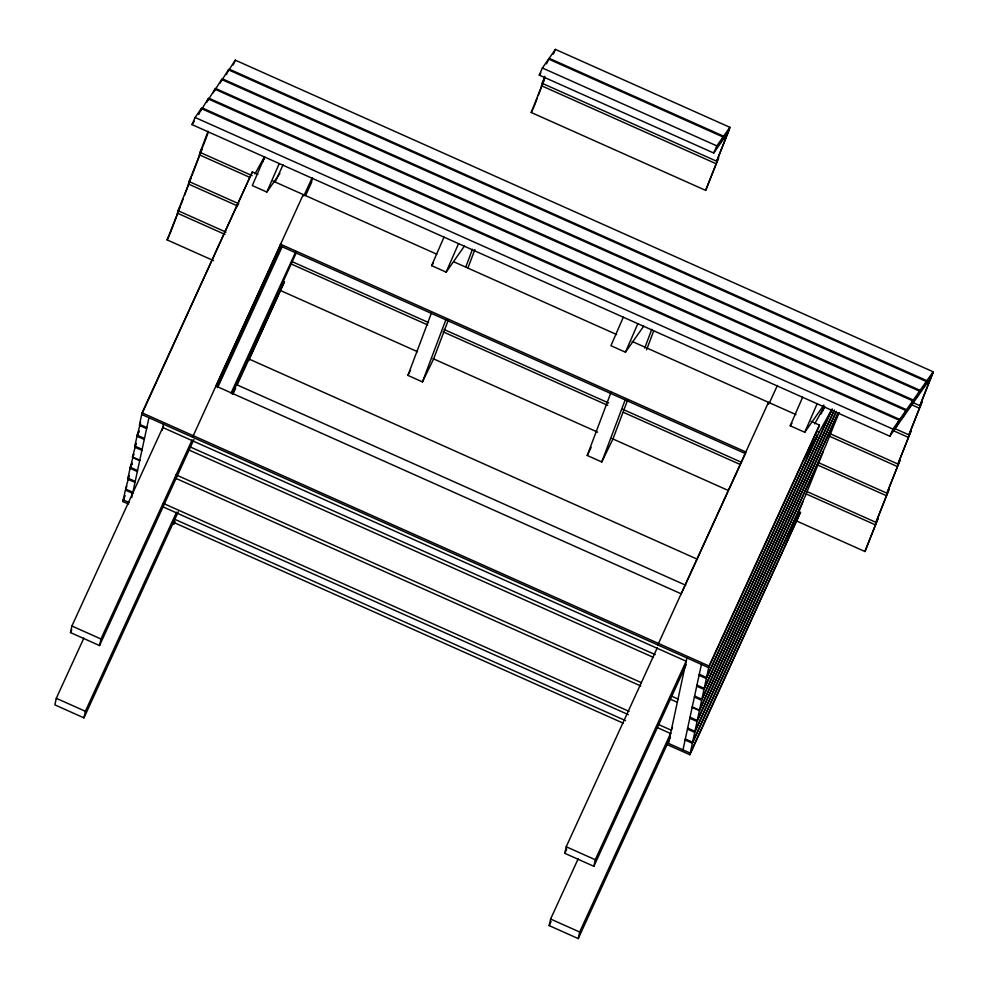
<?xml version="1.0" encoding="UTF-8"?>
<svg xmlns="http://www.w3.org/2000/svg" width="988" height="988" viewBox="0 0 988 988"><rect width="100%" height="100%" fill="white"/><g stroke="black" fill="none" stroke-linecap="round" stroke-linejoin="round"><path stroke-width="1.48" d="M83.894 638.026L56.291 698.306L54.871 704.876L83.955 717.868L178.297 511.784M193.907 439.499L99.553 645.572L70.481 632.579L71.902 626.009L163.045 426.952M128.391 504.004L122.895 501.546L125.377 490.048L132.639 493.296M132.861 492.283L125.6 489.035L129.008 476.377M135.208 481.403L127.946 478.155L130.07 468.3L131.997 464.101M137.554 470.523L130.293 467.275L133.701 454.616M139.79 460.198L132.516 456.962L135.924 444.304M142.136 449.33L134.862 446.082L136.999 436.227L138.913 432.028M144.483 438.45L137.209 435.202L140.617 422.555M257.868 174.308L252.372 171.85L142.05 412.823L139.567 424.334L146.829 427.569M83.955 717.868L85.376 711.286L176.506 512.229M99.553 645.572L100.974 639.001L192.117 439.932M131.737 497.52L148.953 417.714M162.205 430.2L163.502 424.21M174.135 522.627L173.777 524.27L175.061 521.466M192.574 437.19L303.254 194.574M252.372 171.85L141.692 414.466L708.692 667.666L819.015 426.693L819.373 425.05L811.123 421.37M296.326 252.619L232.217 394.027M312.492 177.692L311.356 182.953L305.588 195.562M670.407 737.332L578.264 938.6L549.18 925.62L550.6 919.038L578.202 858.757M686.29 664.442L593.862 866.303L564.79 853.323L566.21 846.753L657.341 647.683M578.264 938.6L579.684 932.03L670.815 732.96M593.862 866.303L595.282 859.733L686.425 660.663M657.81 644.942L768.491 402.326L768.133 403.969M668.444 743.371L686.882 657.934M682.98 749.855L701.418 664.418M666.517 744.31L689.896 754.746L692.378 743.248L803.096 501.41L785.052 546.031M692.6 742.235L694.725 732.367L823.35 451.417L805.306 496.038L692.6 742.235L685.326 738.987M687.673 728.107L694.947 731.355L697.071 721.499L838.491 412.614M690.019 717.226L697.293 720.474L699.418 710.619L836.243 411.774M692.255 706.914L699.516 710.162L701.641 700.294L834.168 410.847M694.601 696.034L701.863 699.282L703.999 689.426L831.414 411.119M696.948 685.153L704.209 688.401L706.346 678.546L819.052 432.361L831.39 410.082M699.294 674.285L706.556 677.521L709.051 666.023L819.373 425.05M213.532 260.622L167.108 239.886L180.014 207.344M225.943 232.081L178.099 210.728L191.005 178.186M238.343 203.553L189.091 181.557L201.997 149.015L191.894 175.815M252.15 175.642L200.095 152.399L208.073 131.243M169.911 234.144L179.483 208.752M180.903 204.973L183.027 199.341M184.62 195.105L189.412 182.41M203.417 145.248L208.209 132.553M448.293 320.075L433.646 358.903L422.456 381.899L407.921 375.403L431.287 313.418M422.456 381.899L445.823 319.902M465.941 266.562L472.462 249.26M467.806 268.291L474.858 249.594M705.667 190.388L718.572 157.845L705.667 190.388L531.211 112.484L544.104 79.942L538.262 95.453M716.658 161.229L729.564 128.687L716.658 161.229L542.202 83.325L544.857 76.274M534.533 105.321L537.2 98.269M627.59 400.14L612.955 438.981L601.766 461.964L587.23 455.468L611.14 392.038M601.766 461.964L625.132 399.979M644.707 348.072L651.771 329.337M646.572 349.801L653.624 331.104M864.957 551.514L877.85 518.972L864.957 551.514L797.415 521.355M875.948 522.356L888.854 489.813L875.948 522.356L807.011 491.567M886.94 493.185L899.846 460.643L886.94 493.185L818.002 462.409M897.931 464.027L910.837 431.484L897.931 464.027L828.994 433.238M908.935 434.868L921.829 402.326L908.935 434.868L894.856 428.582M912.887 402.561L919.927 405.71L933.129 371.784L235.28 60.157L228.006 71.432M839.096 412.589L825.56 446.057L694.947 731.355M191.993 124.599L195.093 117.473L201.33 108.581L899.179 420.209L896.079 427.335L889.842 436.227L191.993 124.599L194.327 121.265M198.749 114.522L201.33 108.581M200.329 111.36L208.122 98.899L905.959 410.526L902.871 417.652L896.635 426.544L899.722 419.418L905.959 410.526M206.566 102.456L208.122 98.899M207.122 101.665L214.902 89.204L912.751 400.844L909.664 407.97L903.415 416.862L906.515 409.736L912.751 400.844M213.359 92.773L214.902 89.204M214.421 90.797L221.695 79.522L919.544 391.149L916.444 398.275L910.207 407.18L913.307 400.054L919.544 391.149M220.151 83.091L221.695 79.522M221.213 81.115L228.487 69.839L926.336 381.467L923.237 388.593L917 397.497L920.1 390.371L926.336 381.467M226.425 74.594L228.487 69.839M233.217 64.912L235.28 60.157M264.685 157.067L252.298 185.559L266.846 192.055L279.888 173.456M266.846 192.055L279.221 163.551M464.409 246.074L446.144 272.132L431.608 265.636L443.995 237.132M446.144 272.132L458.531 243.628M539.275 75.113L542.375 67.987L548.612 59.082L723.068 136.986L719.98 144.112L713.731 153.017L539.275 75.113L540.831 72.877M546.549 63.837L549.155 58.304L555.404 49.4L729.86 127.304L726.76 134.43L720.524 143.334L723.624 136.208L729.86 127.304M553.329 54.155L555.404 49.4M623.305 317.21L610.917 345.701L625.453 352.197L643.719 326.151M625.453 352.197L637.84 323.694M713.731 153.017L716.831 145.891L723.068 136.986M823.893 404.981L804.763 432.275L790.227 425.779L802.602 397.275M804.763 432.275L817.15 403.771M889.842 436.227L892.93 429.101L899.179 420.209M933.129 371.784L926.88 380.689L923.792 387.815L930.029 378.91L932.833 373.168L919.927 405.71M137.209 435.202L139.135 431.015M262.647 161.242L264.562 157.055M262.487 162.118L264.413 157.919M134.862 446.082L136.146 443.291M132.516 456.962L133.8 454.147M130.293 467.275L132.207 463.088M127.946 478.155L129.218 475.351M125.6 489.035L126.872 486.232M125.167 495.704L123.253 499.903L129.305 502.608M122.895 501.546L124.179 498.755M275.356 181.619L283.062 164.798M70.481 632.579L71.766 629.776M215.668 386.753L281.086 243.851M216.508 386.654L281.333 245.073M303.798 196.007L312.134 177.778M217.656 387.629L282.482 246.037M231.069 393.063L295.894 251.471M233.143 393.743L235.762 387.975M236.997 385.332L284.458 281.654L248.828 360.361M680.893 594.504L727.724 492.234M729.008 489.431L745.681 453.01M769.022 403.759L777.371 385.53M564.79 853.323L566.717 849.112M549.18 925.62L551.106 921.409M672.532 727.477L671.272 730.218L658.613 724.575M821.09 413.997L824.288 407.007M822.868 410.662L824.782 406.476M706.556 677.521L817.286 435.696L814.865 434.609M704.209 688.401L832.205 408.847M701.863 699.282L834.329 409.971M699.516 710.162L836.342 411.317M697.293 720.474L838.133 412.848M689.896 754.746L800.576 512.13L690.254 753.103L666.863 742.667M200.095 152.399L202.886 146.656M189.091 181.557L191.339 176.963M178.099 210.728L180.335 206.122M167.108 239.886L169.343 235.292M542.202 83.325L544.993 77.57M531.211 112.484L534.002 106.741M407.921 375.403L410.551 369.994M587.23 455.468L591.17 447.366M236.49 207.394L238.676 203.466M254.953 173.913L264.389 156.882M814.692 423.864L824.128 406.834M803.491 460.593L817.286 435.696M431.608 265.636L433.349 263.154M790.227 425.779L791.968 423.296M549.155 58.304L723.624 136.208M542.375 67.987L716.831 145.891M541.313 85.684L715.769 163.588M229.043 69.061L926.88 380.689M222.251 78.744L920.1 390.371M215.458 88.426L913.307 400.054M910.59 404.302L919.038 408.069M208.666 98.108L906.515 409.736M201.873 107.791L899.722 419.418M195.093 117.473L892.93 429.101M892.559 430.323L908.046 437.239M272.997 181.063L436.782 254.2M453.653 261.734L616.685 334.549M632.147 341.453L795.995 414.614M199.193 154.77L249.853 177.383M829.512 436.239L897.042 466.398M816.631 431.274L819.052 432.361M188.202 183.929L237.453 205.912M817.113 464.768L886.051 495.556M745.767 451.961L280.53 244.209L280.172 245.851L745.409 453.603M292.065 261.61L428.545 322.557M444.02 329.473L608.633 402.981M622.699 409.267L740.877 462.038M177.21 213.087L225.042 234.452M291.176 263.981L427.643 324.929M443.118 331.832L607.731 405.339M623.218 412.255L739.987 464.397M806.122 493.926L875.059 524.714M279.666 290.151L417.541 351.716M433.016 358.632L597.629 432.139M611.708 438.425L728.477 490.567M249.013 359.027L697.38 559.245M235.576 384.221L685.795 585.267M215.656 385.925L680.88 593.677M142.05 412.823L709.051 666.023M162.785 427.495L686.178 661.219M189.511 446.638L655.205 654.599M139.345 425.346L146.607 428.594M699.072 675.298L706.346 678.546M188.794 449.923L653.093 657.255M136.999 436.227L144.26 439.475M696.725 686.178L703.999 689.426M134.652 447.095L141.914 450.343M694.379 697.046L701.641 700.294M175.741 474.709L641.434 682.671M670.976 695.861L678.015 699.01M132.417 457.419L139.691 460.667M692.156 707.371L699.418 710.619M175.024 477.994L640.73 685.956M670.272 699.146L677.311 702.295M130.07 468.3L137.344 471.548M689.797 718.251L697.071 721.499M127.724 479.168L134.998 482.416M687.45 729.119L694.725 732.367M163.366 503.411L629.072 711.372M162.662 506.696L628.356 714.657M656.501 727.23L670.568 733.504M685.104 740L692.378 743.248M173.9 518.922L625.54 720.61M173.196 522.207L623.416 723.265M71.902 626.009L100.974 639.001M566.21 846.753L595.282 859.733M56.291 698.306L85.376 711.286M550.6 919.038L579.684 932.03"/></g></svg>
